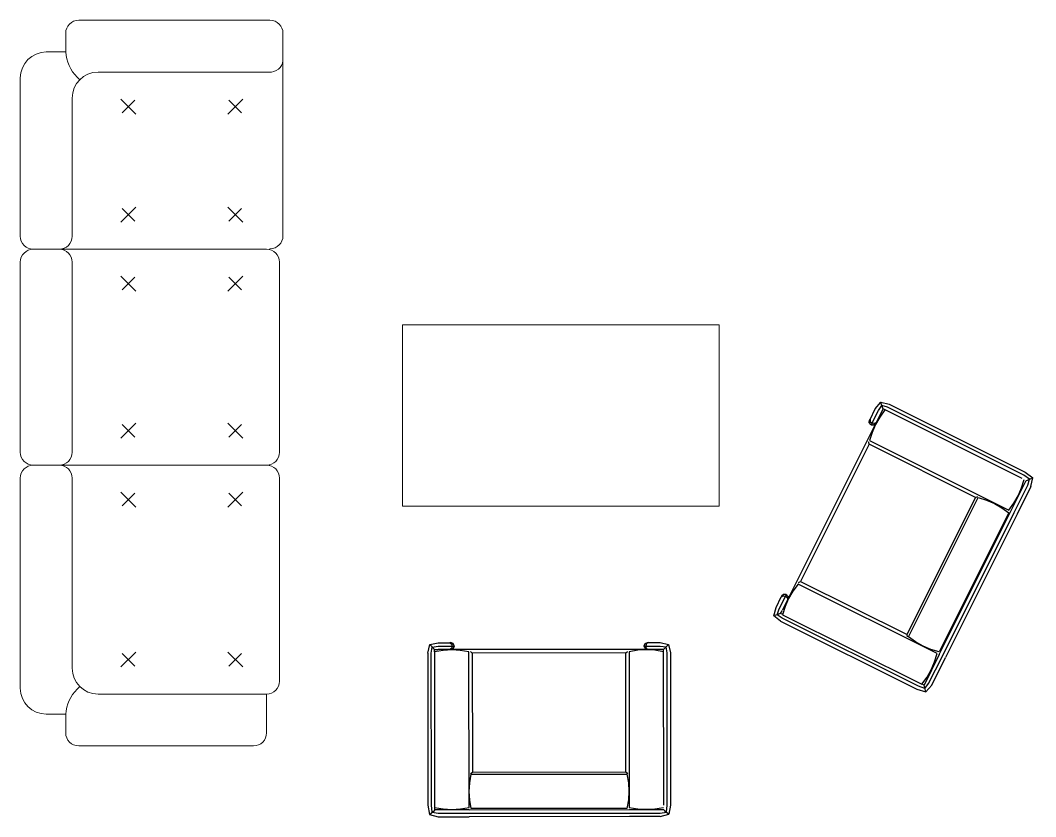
# Model space of a CAD drawing. Header units: millimetres. Extents: x 653176 to 972033, y 753746 to 925850.
# Drawn here: x 789071 to 793867, y 763722 to 767484 of the extents above; entities that cross this region are included whole.
import ezdxf

# ---------------------------------------------------------------- set-up
doc = ezdxf.new("R2010")
doc.units = ezdxf.units.MM
doc.header["$LTSCALE"] = 10
doc.linetypes.add('ELGO_LTYPE0', pattern=[0])
doc.layers.get('0').update_dxf_attribs({"color": 65, "lineweight": 25})
doc.layers.add('Mebel', color=7, linetype='Continuous')
doc.layers.add('ме', color=7, linetype='Continuous', lineweight=15, true_color=0x01512b)

# ---------------------------------------------------------------- blocks, each defined once
blk = doc.blocks.new('m_106')
at = {"color": 0, "linetype": 'ELGO_LTYPE0'}
for p, q in [((-38.6, -2), (-36.6, 6.8)), ((-36.6, 6.8), (-27.8, 8.8)), ((-36.6, 6.8), (-35.9, 6.1)), ((-32.3, 2.5), (-35.9, 6.1)), ((-35, -2), (-34.1, 4.3)), ((-34.1, 4.3), (-27.8, 5.2)), ((-31.5, 1.7), (-32.3, 2.5)), ((-22.5, 0.7), (-31.5, -0.8)), ((-31.4, 1.6), (-28.1, 1.6)), ((-31.4, -0.8), (-31.4, 1.6)), ((-27.8, 8.8), (-15.5, 8.8)), ((-27.8, 5.2), (-21.8, 5.2)), ((-14.6, 1.6), (-27.8, 1.6)), ((-13.5, 1.3), (-22.5, 0.7)), ((-21.8, 5.2), (-12.9, 5.2)), ((-14.6, 8.8), (-15.5, 8.8)), ((-15.5, 8.8), (-13.7, 7.7)), ((-13.7, 2.6), (-15.5, 1.6)), ((-14.6, 9), (-15.1, 8.8)), ((-14.6, 9), (-14.6, 8.8)), ((-12, 8), (-14.6, 9)), ((-12, 2.6), (-14.6, 1.6)), ((-14.5, 1.6), (-12, 2.6)), ((192, 1.7), (-14.5, 1.6)), ((-13.7, 7.7), (-12, 7.7)), ((-13.7, 7.7), (-12.9, 5.2)), ((-12.9, 5.2), (-13.7, 2.6)), ((-12, 2.6), (-13.7, 2.6)), ((-4.5, 0.8), (-13.5, 1.3)), ((-12.9, 5.2), (-11, 5.2)), ((-12, 7.7), (-12, 8)), ((-11, 5.4), (-12, 8)), ((-11, 5.2), (-12, 2.6)), ((-11.4, 4.1), (-11, 5.2)), ((-11, 5.2), (-11, 5.4)), ((-11, 5.2), (-11, 5.2)), ((4.5, -0.8), (-4.5, 0.8)), ((181.7, 0.9), (172.7, -0.6)), ((190.7, 1.4), (181.7, 0.9)), ((188.4, 5.6), (189.5, 8.1)), ((188.4, 5.3), (188.4, 5.6)), ((188.4, 5.3), (188.4, 5.4)), ((188.9, 4.2), (188.4, 5.3)), ((188.4, 5.3), (189.5, 2.8)), ((190.4, 5.3), (188.4, 5.3)), ((189.5, 8.1), (192, 9.2)), ((189.5, 8.1), (189.5, 7.9)), ((189.5, 7.9), (191.1, 7.9)), ((189.5, 2.8), (191.1, 2.8)), ((189.5, 2.8), (192, 1.7)), ((192, 1.7), (189.5, 2.8)), ((191.1, 7.9), (190.4, 5.3)), ((190.4, 5.3), (199.2, 5.3)), ((191.1, 2.8), (190.4, 5.3)), ((199.7, 0.9), (190.7, 1.4)), ((192.9, 8.9), (191.1, 7.9)), ((191.1, 2.8), (192.9, 1.7)), ((192, 9.2), (192.6, 8.9)), ((192, 9.2), (192, 8.9)), ((192, 8.9), (192.9, 8.9)), ((208.9, 1.7), (192, 1.7)), ((192.9, 8.9), (205.2, 8.9)), ((199.2, 5.3), (205.2, 5.3)), ((208.7, -0.6), (199.7, 0.9)), ((205.2, 8.9), (214.1, 7)), ((205.2, 5.3), (211.5, 4.5)), ((209, -161.6), (208.9, 1.7)), ((209.7, 2.7), (209, 1.9)), ((211.5, 4.5), (209.7, 2.7)), ((211.5, 4.5), (214.1, 7)), ((212.5, -1.9), (211.5, 4.5)), ((214.1, 7), (216.1, -1.9)), ((-38.6, -2), (-38.4, -161.8)), ((-34.8, -161.8), (-35, -2)), ((-31.5, -0.8), (-31.4, -164.1)), ((4.7, -164.1), (4.5, -0.8)), ((6.1, -0.4), (8.1, -2)), ((169.1, -1.8), (8.1, -2)), ((8.1, -2), (8.2, -126.9)), ((169.1, -1.8), (170.6, -0.7)), ((169.2, -126.8), (169.1, -1.8)), ((170.6, -0.7), (171.1, -0.3)), ((172.7, -0.6), (172.8, -164)), ((212.6, -161.6), (212.5, -1.9)), ((216.1, -1.9), (216.2, -161.6)), ((6.2, -128.4), (8.2, -126.9)), ((8.2, -126.9), (169.2, -126.8)), ((169.2, -126.8), (171.2, -128.3)), ((5, -147.3), (5.5, -138.3)), ((5.5, -138.3), (7, -129.3)), ((7, -129.3), (170.4, -129.2)), ((170.4, -129.2), (171.9, -138.2)), ((171.9, -138.2), (172.4, -147.2)), ((5.5, -156.3), (5, -147.3)), ((172.4, -147.2), (171.9, -156.2)), ((7.1, -165.3), (5.5, -156.3)), ((171.9, -156.2), (170.4, -165.2)), ((-38.4, -161.8), (-36.7, -171.5)), ((-36.7, -171.5), (-31.3, -166.8)), ((-34, -169.1), (-34.8, -161.8)), ((-34, -169.1), (-27.6, -170.2)), ((-31.4, -164.1), (-22.4, -165.7)), ((-31.3, -166.8), (-31.2, -164.2)), ((-31.2, -166.6), (-31.2, -164.2)), ((4.8, -166.5), (-31.2, -166.6)), ((-27.6, -170.2), (4.8, -170.2)), ((-22.4, -165.7), (-13.4, -166.2)), ((-13.4, -166.2), (-4.4, -165.6)), ((-4.4, -165.6), (4.7, -164.1)), ((4.8, -166.5), (173, -166.4)), ((4.8, -170.2), (173, -170)), ((170.4, -165.2), (7.1, -165.3)), ((172.8, -164), (181.8, -165.5)), ((173, -166.4), (209, -166.4)), ((173, -170), (205.4, -170)), ((181.8, -165.5), (190.8, -166)), ((190.8, -166), (199.8, -165.5)), ((199.8, -165.5), (208.9, -164)), ((205.4, -170), (211.8, -168.9)), ((209, -166.6), (209.8, -167.3)), ((209.8, -167.3), (213.7, -170.6)), ((211.8, -168.9), (212.6, -161.6)), ((216.2, -161.6), (214.5, -171.3)), ((-36.7, -171.5), (-27.6, -173.8)), ((-27.6, -173.8), (4.8, -173.8)), ((173, -173.6), (4.8, -173.8)), ((205.4, -173.6), (173, -173.6)), ((205.4, -173.6), (214.5, -171.3)), ((214.5, -171.3), (213.7, -170.6))]:
    blk.add_line(p, q, dxfattribs=at)

msp = doc.modelspace()

# ---------------------------------------------------------------- linework, layer by layer
at = {"layer": 'ме'}
for p, q in [((789346.8, 767484.3), (790250.3, 767484.3)), ((789285.6, 767346), (789285.6, 767423.1)), ((789193.6, 767334.6), (789285.9, 767334.6)), ((790311.5, 767303.6), (790311.5, 766772.4)), ((789071.2, 766464.2), (789071.2, 767212.2)), ((790256.8, 767239.5), (789438.4, 767239.5)), ((789316, 767117.1), (789316, 766770.2)), ((789616.4, 767041), (789545.9, 767111.6)), ((790051.1, 767041), (790121.7, 767111.6)), ((789612, 767107.1), (789552.5, 767047.6)), ((790055.6, 767107.1), (790115.1, 767047.6)), ((789316, 766770.2), (789316, 766464.2)), ((790311.5, 766772.4), (790311.5, 766466.4)), ((789616.4, 766601.4), (789545.9, 766530.9)), ((789612, 766535.3), (789552.5, 766594.8)), ((790051.1, 766601.4), (790121.7, 766530.9)), ((790055.6, 766535.3), (790115.1, 766594.8)), ((790234.1, 766403), (789132.4, 766403)), ((789071.2, 765750.2), (789071.2, 766341.8)), ((789316, 766341.8), (789316, 765750.2)), ((790295.3, 766341.8), (790295.3, 765750.2)), ((789616.4, 766204.5), (789545.9, 766275)), ((789612, 766270.6), (789552.5, 766211.1)), ((790051.1, 766204.5), (790121.7, 766275)), ((790055.6, 766270.6), (790115.1, 766211.1)), ((789071.2, 765444.1), (789071.2, 765750.2)), ((789316, 765444.1), (789316, 765750.2)), ((790295.3, 765750.2), (790295.3, 765444.1)), ((789616.4, 765581.4), (789545.9, 765510.9)), ((790051.1, 765581.4), (790121.7, 765510.9)), ((789612, 765515.3), (789552.5, 765574.8)), ((790055.6, 765515.3), (790115.1, 765574.8)), ((789071.2, 764975), (789071.2, 765321.7)), ((789316, 764975), (789316, 765321.7)), ((790295.3, 765321.7), (790295.3, 764975)), ((789616.4, 765184.5), (789545.9, 765255)), ((789612, 765250.6), (789552.5, 765191.1)), ((790051.1, 765184.5), (790121.7, 765255)), ((790055.6, 765250.6), (790115.1, 765191.1)), ((789071.2, 764329), (789071.2, 764975)), ((789316, 764424.1), (789316, 764975)), ((790295.3, 764975), (790295.3, 764362.9)), ((789616.4, 764500.2), (789545.9, 764429.6)), ((789612, 764434.1), (789552.5, 764493.6)), ((790051.1, 764500.2), (790121.7, 764429.6)), ((790055.6, 764434.1), (790115.1, 764493.6)), ((790234.1, 764301.7), (789438.4, 764301.7)), ((790234.1, 764301.7), (790234.1, 764118.1)), ((789285.9, 764206.6), (789193.6, 764206.6)), ((789285.6, 764118.1), (789285.6, 764195.2)), ((790172.9, 764056.9), (789346.8, 764056.9))]:
    msp.add_line(p, q, dxfattribs=at)
for points in [[(790311.5, 767423.1), (790311.5, 767294.2)], [(790311.5, 767423.1), (790311.5, 767294.2)], [(790234.1, 765382.9), (789132.4, 765382.9)]]:
    msp.add_lwpolyline(points, dxfattribs=at)
for points in [[(789285.9, 767334.6, 0.182824), (789339.4, 767216.1), (789351.9, 767203.6)], [(790250.3, 766400.8), (790250.3, 766405.1, -0.414214)], [(790250.3, 765380.8), (790250.3, 765385.1, -0.414214)], [(789351.9, 764337.6), (789339.4, 764325.1, 0.182824), (789285.9, 764206.6, 0.182824)]]:
    msp.add_lwpolyline(points, format="xyb", dxfattribs=at)
msp.add_lwpolyline([(790875.9, 765189.4), (792371.6, 765189.4), (792371.6, 766046.2), (790875.9, 766046.2)], close=True, dxfattribs=at)
for centre, radius, start, end in [((789346.8, 767423.1), 61.2, 90, 180), ((790250.3, 767423.1), 61.2, 0, 90), ((789193.6, 767212.2), 122.4, 90, 180), ((789469.2, 767346), 183.6, 180, 183.5575), ((790250.6, 767300.4), 61.2, 275.8025, 5.8025), ((789438.4, 767117.1), 122.4, 90, 180), ((789438.4, 767117.1), 122.4, 90, 180), ((789132.4, 766464.2), 61.2, 180, 270), ((789254.8, 766464.2), 61.2, 270, 0), ((790250.3, 766466.4), 61.2, 270, 0), ((789132.4, 766341.8), 61.2, 90, 180), ((789254.8, 766341.8), 61.2, 0, 90), ((790234.1, 766341.8), 61.2, 0, 90), ((789132.4, 765444.1), 61.2, 180, 270), ((789254.8, 765444.1), 61.2, 270, 0), ((790234.1, 765444.1), 61.2, 270, 0), ((789132.4, 765321.7), 61.2, 90, 180), ((789254.8, 765321.7), 61.2, 0, 90), ((790234.1, 765321.7), 61.2, 0, 90), ((789438.4, 764424.1), 122.4, 180, 270), ((789438.4, 764424.1), 122.4, 180, 270), ((789193.6, 764329), 122.4, 180, 270), ((790234.1, 764362.9), 61.2, 270, 0), ((789469.2, 764195.2), 183.6, 176.4425, 180), ((789346.8, 764118.1), 61.2, 180, 270), ((790172.9, 764118.1), 61.2, 270, 0)]:
    msp.add_arc(centre, radius, start, end, dxfattribs=at)

# ---------------------------------------------------------------- block references
at = {"layer": 'Mebel', "xscale": 4.5, "yscale": 4.5, "zscale": 4.5, "rotation": 63.41469499386135}
msp.add_blockref('m_106', (792731.7, 764804.9), dxfattribs=at)
at = {"layer": 'Mebel', "xscale": 4.5, "yscale": 4.5, "zscale": 4.5}
msp.add_blockref('m_106', (791169.2, 764504.5), dxfattribs=at)

doc.saveas('drawing.dxf')
